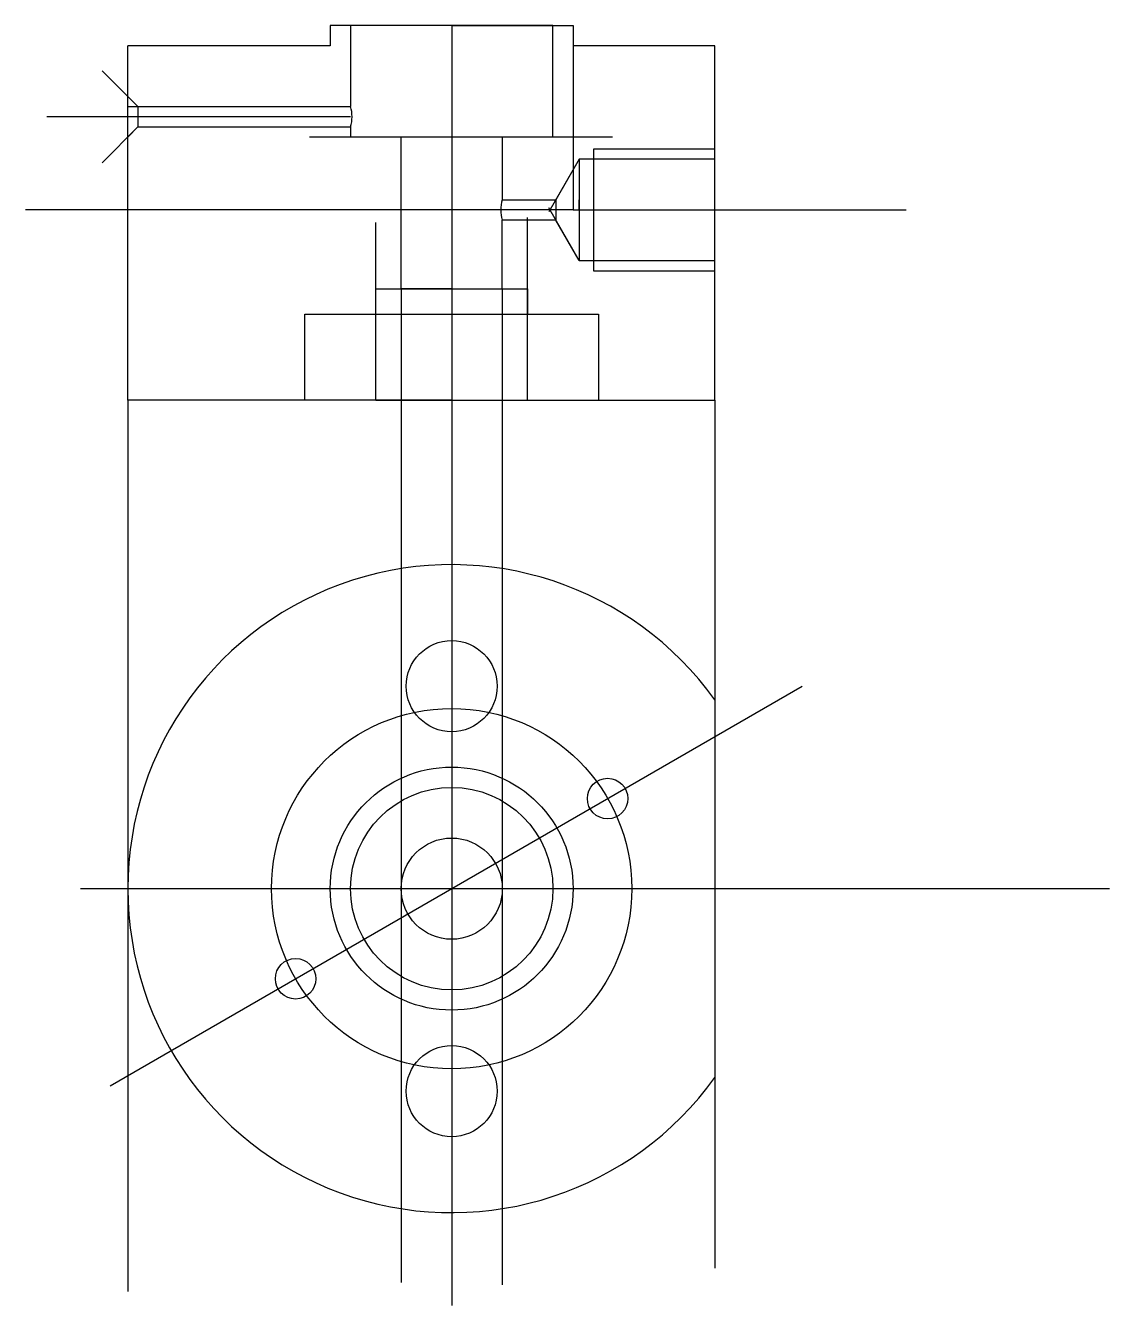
# Model space of a CAD drawing. Header units: inches. Extents: x -21 to 86, y -76 to 50.
import ezdxf

# ---------------------------------------------------------------- set-up
doc = ezdxf.new("R2010")
doc.units = ezdxf.units.IN
doc.header["$MEASUREMENT"] = 0
doc.layers.add('Layer1', color=3, linetype='Continuous')
doc.layers.add('Layer2', color=1, linetype='Continuous')

msp = doc.modelspace()

# ---------------------------------------------------------------- linework, layer by layer
for p, q in [((21.14, 50.06), (9.14, 50.06)), ((9.14, 50.06), (9.14, 48.06)), ((31.14, 50.07), (11.14, 50.07)), ((11.14, 50.06), (11.14, 42.06)), ((21.14, 50.06), (33.14, 50.06)), ((31.14, 39.07), (31.14, 50.07)), ((33.14, 50.06), (33.14, 48.06)), ((-10.86, 13.07), (-10.86, 48.07)), ((9.14, 48.06), (-10.86, 48.07)), ((47.14, 48.07), (33.14, 48.06)), ((47.14, 13.07), (47.14, 48.07)), ((-9.86, 42.06), (-10.86, 43.06)), ((-9.86, 42.06), (11.14, 42.06)), ((-9.86, 42.06), (-9.86, 40.06)), ((-9.86, 40.06), (-10.86, 39.06)), ((-9.86, 40.06), (11.14, 40.06)), ((11.14, 40.06), (11.14, 39.07)), ((11.14, 39.07), (21.14, 39.07)), ((16.14, 24.07), (16.14, 39.07)), ((21.14, 39.07), (31.14, 39.07)), ((26.14, 39.07), (26.14, 32.86)), ((33.74, 36.86), (31.43, 32.86)), ((47.14, 36.86), (33.74, 36.86)), ((33.74, 36.86), (33.74, 26.86)), ((47.14, 37.86), (35.14, 37.86)), ((35.14, 37.86), (35.14, 25.86)), ((47.14, 31.86), (47.14, 36.86)), ((26.14, 32.86), (31.43, 32.86)), ((31.43, 32.86), (31.43, 30.86)), ((33.74, 31.86), (33.74, 32.86)), ((31.43, 30.86), (26.14, 30.86)), ((26.14, 24.07), (26.14, 30.86)), ((33.74, 26.86), (31.43, 30.86)), ((33.74, 26.86), (47.14, 26.86)), ((35.14, 25.86), (47.14, 25.86)), ((13.64, 21.57), (13.64, 24.07)), ((13.64, 24.07), (28.64, 24.07)), ((21.14, 24.07), (16.14, 24.07)), ((21.14, 24.07), (26.14, 24.07)), ((28.64, 24.07), (28.64, 21.57)), ((6.64, 13.07), (6.64, 21.57)), ((6.64, 21.57), (35.64, 21.57)), ((35.64, 21.57), (35.64, 13.07)), ((21.14, 13.07), (-10.86, 13.07)), ((21.14, 13.07), (6.64, 13.07)), ((13.64, 13.07), (28.64, 13.07)), ((13.64, 13.07), (21.14, 13.07)), ((21.14, 13.07), (35.64, 13.07)), ((21.14, 13.07), (47.14, 13.07)), ((47.14, -16.53), (47.14, -53.84))]:
    msp.add_line(p, q)
for centre, radius in [((21.14, -15.18), 4.5), ((21.14, -35.18), 12), ((21.14, -35.18), 10), ((36.55, -26.28), 2), ((21.14, -35.18), 5), ((5.72, -44.08), 2), ((21.14, -55.18), 4.5)]:
    msp.add_circle(centre, radius)
for centre, radius, start, end in [((8.18, 41.06), 3.12, 341.2867, 18.7133), ((29.5, 31.86), 3.51, 163.4608, 196.5392), ((21.14, -35.18), 32, 35.6591, 324.3409)]:
    msp.add_arc(centre, radius, start, end)
at = {"layer": 'Layer1'}
for p, q in [((21.14, 50.06), (21.14, -76.34)), ((-10.86, 13.07), (-10.86, -74.96)), ((47.14, 13.07), (47.14, -72.66))]:
    msp.add_line(p, q, dxfattribs=at)
msp.add_circle((21.14, -35.18), 17.8, dxfattribs=at)
at = {"layer": 'Layer2'}
for p, q in [((33.14, 48.06), (33.14, 31.86)), ((-9.86, 42.06), (-13.4, 45.59)), ((-10.86, 42.06), (-9.86, 42.06)), ((-9.86, 42.06), (-9.86, 40.06)), ((11.14, 41.06), (-18.86, 41.06)), ((-9.86, 40.06), (-13.4, 36.52)), ((7.09, 39.07), (37.02, 39.07)), ((33.74, 36.86), (30.74, 31.66)), ((33.14, 31.86), (-20.96, 31.86)), ((33.74, 26.86), (30.74, 32.06)), ((33.14, 31.86), (66.05, 31.86)), ((13.64, 13.07), (13.64, 30.63)), ((28.64, 13.07), (28.64, 31.1)), ((16.14, 24.07), (16.14, -74.07)), ((26.14, 24.07), (26.14, -74.31)), ((-12.59, -54.66), (55.78, -15.18)), ((-15.55, -35.18), (86.13, -35.18))]:
    msp.add_line(p, q, dxfattribs=at)

doc.saveas('drawing.dxf')
